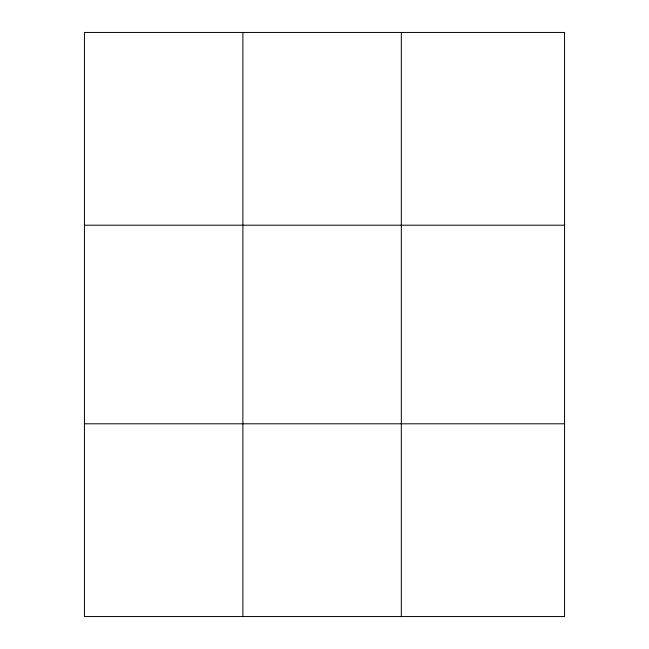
<?xml version="1.0" encoding="UTF-8"?>
<svg xmlns="http://www.w3.org/2000/svg" width="649" height="649" viewBox="0 0 649 649"><rect width="100%" height="100%" fill="white"/><g stroke="black" fill="none" stroke-linecap="round" stroke-linejoin="round"><path stroke-width="0.97" d="M242.88 616.55L242.88 32.45M401.317 616.55L401.317 32.45M84.443 225.203L564.557 225.203M84.443 423.797L564.557 423.797M564.557 32.45L564.557 616.55L84.443 616.55L84.443 32.45L564.557 32.45"/></g></svg>
